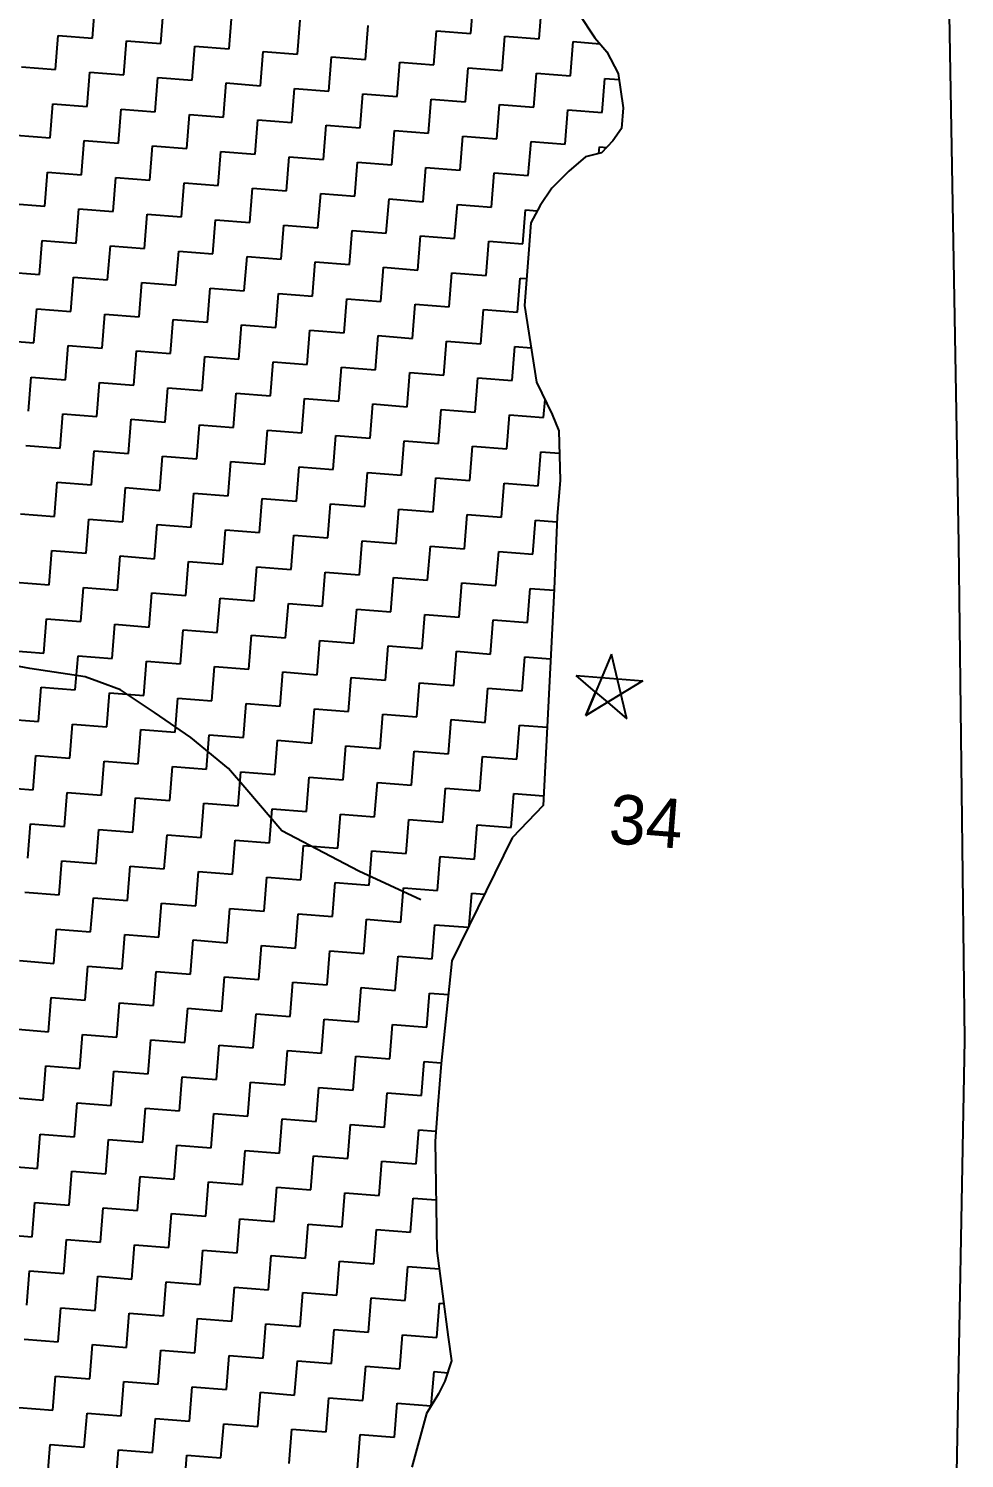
# Model space of a CAD drawing. Header units: metres. Extents: x 292752 to 294952, y 2098977 to 2102453.
# Drawn here: x 294755.1 to 294926.4, y 2100206 to 2100467.5 of the extents above; entities that cross this region are included whole.
import ezdxf

# ---------------------------------------------------------------- set-up
doc = ezdxf.new("R2010")
doc.units = ezdxf.units.M
for name, color, linetype in [('LINE_WATER', 4, 'Continuous'), ('POLY_HATCH', 12, 'Continuous'), ('TEXT_MAPIN', 7, 'Continuous'), ('V_BOUND_LINE', 7, 'Continuous')]:
    doc.layers.add(name, color=color, linetype=linetype)
doc.styles.add('TEXT_MAP', font='', dxfattribs={"height": 2.5})
doc.styles.get('TEXT_MAP').set_extended_font_data('Kruti Dev 050')

msp = doc.modelspace()

# ---------------------------------------------------------------- linework, layer by layer
for p, q in [((294861.77, 2100353.11), (294857.1, 2100341.85)), ((294864.61, 2100341.26), (294861.77, 2100353.11)), ((294855.35, 2100349.17), (294867.5, 2100348.22)), ((294858.88, 2100346.16), (294855.35, 2100349.17)), ((294867.5, 2100348.22), (294857.1, 2100341.85)), ((294857.1, 2100341.85), (294858.88, 2100346.16)), ((294857.1, 2100341.85), (294861.08, 2100344.28)), ((294858.88, 2100346.16), (294861.08, 2100344.28)), ((294861.08, 2100344.28), (294864.61, 2100341.26))]:
    msp.add_line(p, q)
at = {"layer": 'LINE_WATER'}
for p, q in [((294755.33, 2100350.46), (294748.82, 2100351.71)), ((294765.49, 2100348.92), (294755.33, 2100350.46)), ((294767.98, 2100347.99), (294765.49, 2100348.92)), ((294771.91, 2100346.58), (294767.98, 2100347.99)), ((294778.19, 2100342.42), (294771.91, 2100346.58)), ((294784.81, 2100337.86), (294778.19, 2100342.42)), ((294791.7, 2100332.18), (294784.81, 2100337.86)), ((294795.07, 2100328.24), (294791.7, 2100332.18)), ((294801.45, 2100320.77), (294795.07, 2100328.24)), ((294815.56, 2100313.41), (294801.45, 2100320.77)), ((294826.89, 2100308.12), (294815.56, 2100313.41))]:
    msp.add_line(p, q, dxfattribs=at)
at = {"layer": 'POLY_HATCH', "linetype": 'Continuous'}
for p, q in [((294766.8, 2100465.78), (294767.29, 2100472.03)), ((294836.04, 2100466.6), (294836.54, 2100472.85)), ((294848.54, 2100465.62), (294849.04, 2100471.87)), ((294779.3, 2100464.79), (294779.79, 2100471.04)), ((294791.8, 2100463.81), (294792.29, 2100470.06)), ((294804.3, 2100462.82), (294804.79, 2100469.07)), ((294816.8, 2100461.83), (294817.29, 2100468.08)), ((294829.3, 2100460.85), (294829.79, 2100467.1)), ((294829.79, 2100467.1), (294836.04, 2100466.6)), ((294760.05, 2100460.02), (294760.55, 2100466.27)), ((294760.55, 2100466.27), (294766.8, 2100465.78)), ((294772.55, 2100459.03), (294773.05, 2100465.29)), ((294773.05, 2100465.29), (294779.3, 2100464.79)), ((294785.05, 2100458.05), (294785.55, 2100464.3)), ((294785.55, 2100464.3), (294791.8, 2100463.81)), ((294841.8, 2100459.86), (294842.29, 2100466.11)), ((294842.29, 2100466.11), (294848.54, 2100465.62)), ((294854.3, 2100458.87), (294854.79, 2100465.12)), ((294854.79, 2100465.12), (294859.67, 2100464.74)), ((294797.55, 2100457.06), (294798.05, 2100463.31)), ((294798.05, 2100463.31), (294804.3, 2100462.82)), ((294810.06, 2100456.08), (294810.55, 2100462.33)), ((294810.55, 2100462.33), (294816.8, 2100461.83)), ((294753.8, 2100460.51), (294760.05, 2100460.02)), ((294765.81, 2100453.28), (294766.3, 2100459.53)), ((294766.3, 2100459.53), (294772.55, 2100459.03)), ((294822.56, 2100455.09), (294823.05, 2100461.34)), ((294823.05, 2100461.34), (294829.3, 2100460.85)), ((294835.06, 2100454.1), (294835.55, 2100460.35)), ((294835.55, 2100460.35), (294841.8, 2100459.86)), ((294847.56, 2100453.12), (294848.05, 2100459.37)), ((294848.05, 2100459.37), (294854.3, 2100458.87)), ((294778.31, 2100452.29), (294778.8, 2100458.54)), ((294778.8, 2100458.54), (294785.05, 2100458.05)), ((294790.81, 2100451.3), (294791.3, 2100457.56)), ((294791.3, 2100457.56), (294797.55, 2100457.06)), ((294803.31, 2100450.32), (294803.81, 2100456.57)), ((294803.81, 2100456.57), (294810.06, 2100456.08)), ((294860.06, 2100452.13), (294860.55, 2100458.38)), ((294860.55, 2100458.38), (294863.17, 2100458.17)), ((294759.07, 2100447.52), (294759.56, 2100453.77)), ((294759.56, 2100453.77), (294765.81, 2100453.28)), ((294815.81, 2100449.33), (294816.31, 2100455.58)), ((294816.31, 2100455.58), (294822.56, 2100455.09)), ((294828.31, 2100448.35), (294828.81, 2100454.6)), ((294828.81, 2100454.6), (294835.06, 2100454.1)), ((294840.81, 2100447.36), (294841.31, 2100453.61)), ((294841.31, 2100453.61), (294847.56, 2100453.12)), ((294771.57, 2100446.53), (294772.06, 2100452.78)), ((294772.06, 2100452.78), (294778.31, 2100452.29)), ((294784.07, 2100445.55), (294784.56, 2100451.8)), ((294784.56, 2100451.8), (294790.81, 2100451.3)), ((294853.31, 2100446.37), (294853.81, 2100452.62)), ((294853.81, 2100452.62), (294860.06, 2100452.13)), ((294796.57, 2100444.56), (294797.06, 2100450.81)), ((294797.06, 2100450.81), (294803.31, 2100450.32)), ((294809.07, 2100443.57), (294809.56, 2100449.82)), ((294809.56, 2100449.82), (294815.81, 2100449.33)), ((294821.57, 2100442.59), (294822.06, 2100448.84)), ((294822.06, 2100448.84), (294828.31, 2100448.35)), ((294752.82, 2100448.01), (294759.07, 2100447.52)), ((294764.82, 2100440.78), (294765.32, 2100447.03)), ((294765.32, 2100447.03), (294771.57, 2100446.53)), ((294777.32, 2100439.79), (294777.82, 2100446.04)), ((294777.82, 2100446.04), (294784.07, 2100445.55)), ((294834.07, 2100441.6), (294834.56, 2100447.85)), ((294834.56, 2100447.85), (294840.81, 2100447.36)), ((294846.57, 2100440.61), (294847.06, 2100446.87)), ((294847.06, 2100446.87), (294853.31, 2100446.37)), ((294859.47, 2100444.64), (294859.57, 2100445.88)), ((294859.57, 2100445.88), (294860.91, 2100445.77)), ((294789.82, 2100438.8), (294790.32, 2100445.05)), ((294790.32, 2100445.05), (294796.57, 2100444.56)), ((294802.33, 2100437.82), (294802.82, 2100444.07)), ((294802.82, 2100444.07), (294809.07, 2100443.57)), ((294814.83, 2100436.83), (294815.32, 2100443.08)), ((294815.32, 2100443.08), (294821.57, 2100442.59)), ((294758.08, 2100435.02), (294758.57, 2100441.27)), ((294758.57, 2100441.27), (294764.82, 2100440.78)), ((294827.33, 2100435.84), (294827.82, 2100442.09)), ((294827.82, 2100442.09), (294834.07, 2100441.6)), ((294839.83, 2100434.86), (294840.32, 2100441.11)), ((294840.32, 2100441.11), (294846.57, 2100440.61)), ((294770.58, 2100434.03), (294771.07, 2100440.28)), ((294771.07, 2100440.28), (294777.32, 2100439.79)), ((294783.08, 2100433.05), (294783.57, 2100439.3)), ((294783.57, 2100439.3), (294789.82, 2100438.8)), ((294795.58, 2100432.06), (294796.07, 2100438.31)), ((294796.07, 2100438.31), (294802.33, 2100437.82)), ((294751.83, 2100435.51), (294758.08, 2100435.02)), ((294808.08, 2100431.07), (294808.58, 2100437.32)), ((294808.58, 2100437.32), (294814.83, 2100436.83)), ((294820.58, 2100430.09), (294821.08, 2100436.34)), ((294821.08, 2100436.34), (294827.33, 2100435.84)), ((294833.08, 2100429.1), (294833.58, 2100435.35)), ((294833.58, 2100435.35), (294839.83, 2100434.86)), ((294763.84, 2100428.28), (294764.33, 2100434.53)), ((294764.33, 2100434.53), (294770.58, 2100434.03)), ((294776.34, 2100427.29), (294776.83, 2100433.54)), ((294776.83, 2100433.54), (294783.08, 2100433.05)), ((294845.58, 2100428.11), (294846.08, 2100434.36)), ((294846.08, 2100434.36), (294848.21, 2100434.2)), ((294788.84, 2100426.3), (294789.33, 2100432.55)), ((294789.33, 2100432.55), (294795.58, 2100432.06)), ((294801.34, 2100425.32), (294801.83, 2100431.57)), ((294801.83, 2100431.57), (294808.08, 2100431.07)), ((294813.84, 2100424.33), (294814.33, 2100430.58)), ((294814.33, 2100430.58), (294820.58, 2100430.09)), ((294757.09, 2100422.52), (294757.59, 2100428.77)), ((294757.59, 2100428.77), (294763.84, 2100428.28)), ((294769.59, 2100421.53), (294770.09, 2100427.78)), ((294770.09, 2100427.78), (294776.34, 2100427.29)), ((294826.34, 2100423.34), (294826.83, 2100429.59)), ((294826.83, 2100429.59), (294833.08, 2100429.1)), ((294838.84, 2100422.36), (294839.33, 2100428.61)), ((294839.33, 2100428.61), (294845.58, 2100428.11)), ((294782.09, 2100420.55), (294782.59, 2100426.8)), ((294782.59, 2100426.8), (294788.84, 2100426.3)), ((294794.6, 2100419.56), (294795.09, 2100425.81)), ((294795.09, 2100425.81), (294801.34, 2100425.32)), ((294807.1, 2100418.57), (294807.59, 2100424.82)), ((294807.59, 2100424.82), (294813.84, 2100424.33)), ((294750.84, 2100423.01), (294757.09, 2100422.52)), ((294819.6, 2100417.59), (294820.09, 2100423.84)), ((294820.09, 2100423.84), (294826.34, 2100423.34)), ((294832.1, 2100416.6), (294832.59, 2100422.85)), ((294832.59, 2100422.85), (294838.84, 2100422.36)), ((294762.85, 2100415.78), (294763.34, 2100422.03)), ((294763.34, 2100422.03), (294769.59, 2100421.53)), ((294775.35, 2100414.79), (294775.84, 2100421.04)), ((294775.84, 2100421.04), (294782.09, 2100420.55)), ((294787.85, 2100413.8), (294788.34, 2100420.05)), ((294788.34, 2100420.05), (294794.6, 2100419.56)), ((294844.6, 2100415.61), (294845.09, 2100421.86)), ((294845.09, 2100421.86), (294846.24, 2100421.77)), ((294800.35, 2100412.82), (294800.85, 2100419.07)), ((294800.85, 2100419.07), (294807.1, 2100418.57)), ((294812.85, 2100411.83), (294813.35, 2100418.08)), ((294813.35, 2100418.08), (294819.6, 2100417.59)), ((294825.35, 2100410.84), (294825.85, 2100417.09)), ((294825.85, 2100417.09), (294832.1, 2100416.6)), ((294756.11, 2100410.02), (294756.6, 2100416.27)), ((294756.6, 2100416.27), (294762.85, 2100415.78)), ((294768.61, 2100409.03), (294769.1, 2100415.28)), ((294769.1, 2100415.28), (294775.35, 2100414.79)), ((294781.11, 2100408.05), (294781.6, 2100414.3)), ((294781.6, 2100414.3), (294787.85, 2100413.8)), ((294837.85, 2100409.86), (294838.35, 2100416.11)), ((294838.35, 2100416.11), (294844.6, 2100415.61)), ((294793.61, 2100407.06), (294794.1, 2100413.31)), ((294794.1, 2100413.31), (294800.35, 2100412.82)), ((294806.11, 2100406.07), (294806.6, 2100412.32)), ((294806.6, 2100412.32), (294812.85, 2100411.83)), ((294749.86, 2100410.51), (294756.11, 2100410.02)), ((294761.86, 2100403.27), (294762.36, 2100409.53)), ((294762.36, 2100409.53), (294768.61, 2100409.03)), ((294818.61, 2100405.09), (294819.1, 2100411.34)), ((294819.1, 2100411.34), (294825.35, 2100410.84)), ((294831.11, 2100404.1), (294831.6, 2100410.35)), ((294831.6, 2100410.35), (294837.85, 2100409.86)), ((294843.61, 2100403.11), (294844.1, 2100409.36)), ((294844.1, 2100409.36), (294847.07, 2100409.13)), ((294774.36, 2100402.29), (294774.86, 2100408.54)), ((294774.86, 2100408.54), (294781.11, 2100408.05)), ((294786.86, 2100401.3), (294787.36, 2100407.55)), ((294787.36, 2100407.55), (294793.61, 2100407.06)), ((294799.37, 2100400.32), (294799.86, 2100406.57)), ((294799.86, 2100406.57), (294806.11, 2100406.07)), ((294811.87, 2100399.33), (294812.36, 2100405.58)), ((294812.36, 2100405.58), (294818.61, 2100405.09)), ((294824.37, 2100398.34), (294824.86, 2100404.59)), ((294824.86, 2100404.59), (294831.11, 2100404.1)), ((294755.12, 2100397.52), (294755.61, 2100403.77)), ((294755.61, 2100403.77), (294761.86, 2100403.27)), ((294767.62, 2100396.53), (294768.11, 2100402.78)), ((294768.11, 2100402.78), (294774.36, 2100402.29)), ((294780.12, 2100395.54), (294780.61, 2100401.79)), ((294780.61, 2100401.79), (294786.86, 2100401.3)), ((294836.87, 2100397.36), (294837.36, 2100403.61)), ((294837.36, 2100403.61), (294843.61, 2100403.11)), ((294792.62, 2100394.56), (294793.12, 2100400.81)), ((294793.12, 2100400.81), (294799.37, 2100400.32)), ((294805.12, 2100393.57), (294805.62, 2100399.82)), ((294805.62, 2100399.82), (294811.87, 2100399.33)), ((294817.62, 2100392.58), (294818.12, 2100398.84)), ((294818.12, 2100398.84), (294824.37, 2100398.34)), ((294849.37, 2100396.37), (294849.63, 2100399.64)), ((294760.88, 2100390.77), (294761.37, 2100397.02)), ((294761.37, 2100397.02), (294767.62, 2100396.53)), ((294773.38, 2100389.79), (294773.87, 2100396.04)), ((294773.87, 2100396.04), (294780.12, 2100395.54)), ((294830.12, 2100391.6), (294830.62, 2100397.85)), ((294830.62, 2100397.85), (294836.87, 2100397.36)), ((294842.62, 2100390.61), (294843.12, 2100396.86)), ((294843.12, 2100396.86), (294849.37, 2100396.37)), ((294785.88, 2100388.8), (294786.37, 2100395.05)), ((294786.37, 2100395.05), (294792.62, 2100394.56)), ((294798.38, 2100387.81), (294798.87, 2100394.06)), ((294798.87, 2100394.06), (294805.12, 2100393.57)), ((294754.63, 2100391.27), (294760.88, 2100390.77)), ((294810.88, 2100386.83), (294811.37, 2100393.08)), ((294811.37, 2100393.08), (294817.62, 2100392.58)), ((294823.38, 2100385.84), (294823.87, 2100392.09)), ((294823.87, 2100392.09), (294830.12, 2100391.6)), ((294835.88, 2100384.85), (294836.37, 2100391.11)), ((294836.37, 2100391.11), (294842.62, 2100390.61)), ((294766.63, 2100384.03), (294767.13, 2100390.28)), ((294767.13, 2100390.28), (294773.38, 2100389.79)), ((294779.13, 2100383.04), (294779.63, 2100389.29)), ((294779.63, 2100389.29), (294785.88, 2100388.8)), ((294791.64, 2100382.06), (294792.13, 2100388.31)), ((294792.13, 2100388.31), (294798.38, 2100387.81)), ((294848.38, 2100383.87), (294848.88, 2100390.12)), ((294848.88, 2100390.12), (294852.25, 2100389.85)), ((294804.14, 2100381.07), (294804.63, 2100387.32)), ((294804.63, 2100387.32), (294810.88, 2100386.83)), ((294816.64, 2100380.08), (294817.13, 2100386.33)), ((294817.13, 2100386.33), (294823.38, 2100385.84)), ((294759.89, 2100378.27), (294760.38, 2100384.52)), ((294760.38, 2100384.52), (294766.63, 2100384.03)), ((294772.39, 2100377.29), (294772.88, 2100383.54)), ((294772.88, 2100383.54), (294779.13, 2100383.04)), ((294829.14, 2100379.1), (294829.63, 2100385.35)), ((294829.63, 2100385.35), (294835.88, 2100384.85)), ((294841.64, 2100378.11), (294842.13, 2100384.36)), ((294842.13, 2100384.36), (294848.38, 2100383.87)), ((294784.89, 2100376.3), (294785.39, 2100382.55)), ((294785.39, 2100382.55), (294791.64, 2100382.06)), ((294797.39, 2100375.31), (294797.89, 2100381.56)), ((294797.89, 2100381.56), (294804.14, 2100381.07)), ((294809.89, 2100374.33), (294810.39, 2100380.58)), ((294810.39, 2100380.58), (294816.64, 2100380.08)), ((294753.64, 2100378.77), (294759.89, 2100378.27)), ((294765.65, 2100371.53), (294766.14, 2100377.78)), ((294766.14, 2100377.78), (294772.39, 2100377.29)), ((294822.39, 2100373.34), (294822.89, 2100379.59)), ((294822.89, 2100379.59), (294829.14, 2100379.1)), ((294834.89, 2100372.35), (294835.39, 2100378.6)), ((294835.39, 2100378.6), (294841.64, 2100378.11)), ((294778.15, 2100370.54), (294778.64, 2100376.79)), ((294778.64, 2100376.79), (294784.89, 2100376.3)), ((294790.65, 2100369.56), (294791.14, 2100375.81)), ((294791.14, 2100375.81), (294797.39, 2100375.31)), ((294847.4, 2100371.37), (294847.89, 2100377.62)), ((294847.89, 2100377.62), (294851.81, 2100377.31)), ((294803.15, 2100368.57), (294803.64, 2100374.82)), ((294803.64, 2100374.82), (294809.89, 2100374.33)), ((294815.65, 2100367.58), (294816.14, 2100373.83)), ((294816.14, 2100373.83), (294822.39, 2100373.34)), ((294828.15, 2100366.6), (294828.64, 2100372.85)), ((294828.64, 2100372.85), (294834.89, 2100372.35)), ((294758.9, 2100365.77), (294759.4, 2100372.02)), ((294759.4, 2100372.02), (294765.65, 2100371.53)), ((294771.4, 2100364.79), (294771.9, 2100371.04)), ((294771.9, 2100371.04), (294778.15, 2100370.54)), ((294783.91, 2100363.8), (294784.4, 2100370.05)), ((294784.4, 2100370.05), (294790.65, 2100369.56)), ((294840.65, 2100365.61), (294841.15, 2100371.86)), ((294841.15, 2100371.86), (294847.4, 2100371.37)), ((294796.41, 2100362.81), (294796.9, 2100369.06)), ((294796.9, 2100369.06), (294803.15, 2100368.57)), ((294808.91, 2100361.83), (294809.4, 2100368.08)), ((294809.4, 2100368.08), (294815.65, 2100367.58)), ((294752.65, 2100366.27), (294758.9, 2100365.77)), ((294764.66, 2100359.03), (294765.15, 2100365.28)), ((294765.15, 2100365.28), (294771.4, 2100364.79)), ((294821.41, 2100360.84), (294821.9, 2100367.09)), ((294821.9, 2100367.09), (294828.15, 2100366.6)), ((294833.91, 2100359.85), (294834.4, 2100366.1)), ((294834.4, 2100366.1), (294840.65, 2100365.61)), ((294846.41, 2100358.87), (294846.9, 2100365.12)), ((294846.9, 2100365.12), (294851.27, 2100364.77)), ((294777.16, 2100358.04), (294777.65, 2100364.29)), ((294777.65, 2100364.29), (294783.91, 2100363.8)), ((294789.66, 2100357.06), (294790.16, 2100363.31)), ((294790.16, 2100363.31), (294796.41, 2100362.81)), ((294802.16, 2100356.07), (294802.66, 2100362.32)), ((294802.66, 2100362.32), (294808.91, 2100361.83)), ((294757.92, 2100353.27), (294758.41, 2100359.52)), ((294758.41, 2100359.52), (294764.66, 2100359.03)), ((294814.66, 2100355.08), (294815.16, 2100361.33)), ((294815.16, 2100361.33), (294821.41, 2100360.84)), ((294827.16, 2100354.1), (294827.66, 2100360.35)), ((294827.66, 2100360.35), (294833.91, 2100359.85)), ((294770.42, 2100352.29), (294770.91, 2100358.54)), ((294770.91, 2100358.54), (294777.16, 2100358.04)), ((294782.92, 2100351.3), (294783.41, 2100357.55)), ((294783.41, 2100357.55), (294789.66, 2100357.06)), ((294839.67, 2100353.11), (294840.16, 2100359.36)), ((294840.16, 2100359.36), (294846.41, 2100358.87)), ((294795.42, 2100350.31), (294795.91, 2100356.56)), ((294795.91, 2100356.56), (294802.16, 2100356.07)), ((294807.92, 2100349.33), (294808.41, 2100355.58)), ((294808.41, 2100355.58), (294814.66, 2100355.08)), ((294820.42, 2100348.34), (294820.91, 2100354.59)), ((294820.91, 2100354.59), (294827.16, 2100354.1)), ((294751.67, 2100353.77), (294757.92, 2100353.27)), ((294763.67, 2100346.53), (294764.17, 2100352.78)), ((294764.17, 2100352.78), (294770.42, 2100352.29)), ((294776.18, 2100345.54), (294776.67, 2100351.79)), ((294776.67, 2100351.79), (294782.92, 2100351.3)), ((294832.92, 2100347.35), (294833.41, 2100353.6)), ((294833.41, 2100353.6), (294839.67, 2100353.11)), ((294845.42, 2100346.37), (294845.92, 2100352.62)), ((294845.92, 2100352.62), (294850.64, 2100352.24)), ((294788.68, 2100344.56), (294789.17, 2100350.81)), ((294789.17, 2100350.81), (294795.42, 2100350.31)), ((294801.18, 2100343.57), (294801.67, 2100349.82)), ((294801.67, 2100349.82), (294807.92, 2100349.33)), ((294756.93, 2100340.77), (294757.42, 2100347.02)), ((294757.42, 2100347.02), (294763.67, 2100346.53)), ((294813.68, 2100342.58), (294814.17, 2100348.83)), ((294814.17, 2100348.83), (294820.42, 2100348.34)), ((294826.18, 2100341.6), (294826.67, 2100347.85)), ((294826.67, 2100347.85), (294832.92, 2100347.35)), ((294838.68, 2100340.61), (294839.17, 2100346.86)), ((294839.17, 2100346.86), (294845.42, 2100346.37)), ((294769.43, 2100339.78), (294769.92, 2100346.03)), ((294769.92, 2100346.03), (294776.18, 2100345.54)), ((294781.93, 2100338.8), (294782.43, 2100345.05)), ((294782.43, 2100345.05), (294788.68, 2100344.56)), ((294794.43, 2100337.81), (294794.93, 2100344.06)), ((294794.93, 2100344.06), (294801.18, 2100343.57)), ((294750.68, 2100341.26), (294756.93, 2100340.77)), ((294806.93, 2100336.82), (294807.43, 2100343.08)), ((294807.43, 2100343.08), (294813.68, 2100342.58)), ((294819.43, 2100335.84), (294819.93, 2100342.09)), ((294819.93, 2100342.09), (294826.18, 2100341.6)), ((294831.94, 2100334.85), (294832.43, 2100341.1)), ((294832.43, 2100341.1), (294838.68, 2100340.61)), ((294762.69, 2100334.03), (294763.18, 2100340.28)), ((294763.18, 2100340.28), (294769.43, 2100339.78)), ((294775.19, 2100333.04), (294775.68, 2100339.29)), ((294775.68, 2100339.29), (294781.93, 2100338.8)), ((294844.44, 2100333.87), (294844.93, 2100340.12)), ((294844.93, 2100340.12), (294850, 2100339.72)), ((294787.69, 2100332.05), (294788.18, 2100338.3)), ((294788.18, 2100338.3), (294794.43, 2100337.81)), ((294800.19, 2100331.07), (294800.68, 2100337.32)), ((294800.68, 2100337.32), (294806.93, 2100336.82)), ((294812.69, 2100330.08), (294813.18, 2100336.33)), ((294813.18, 2100336.33), (294819.43, 2100335.84)), ((294755.94, 2100328.27), (294756.44, 2100334.52)), ((294756.44, 2100334.52), (294762.69, 2100334.03)), ((294768.44, 2100327.28), (294768.94, 2100333.53)), ((294768.94, 2100333.53), (294775.19, 2100333.04)), ((294825.19, 2100329.09), (294825.68, 2100335.34)), ((294825.68, 2100335.34), (294831.94, 2100334.85)), ((294837.69, 2100328.11), (294838.19, 2100334.36)), ((294838.19, 2100334.36), (294844.44, 2100333.87)), ((294780.95, 2100326.3), (294781.44, 2100332.55)), ((294781.44, 2100332.55), (294787.69, 2100332.05)), ((294793.45, 2100325.31), (294793.94, 2100331.56)), ((294793.94, 2100331.56), (294800.19, 2100331.07)), ((294749.69, 2100328.76), (294755.94, 2100328.27)), ((294805.95, 2100324.32), (294806.44, 2100330.57)), ((294806.44, 2100330.57), (294812.69, 2100330.08)), ((294818.45, 2100323.34), (294818.94, 2100329.59)), ((294818.94, 2100329.59), (294825.19, 2100329.09)), ((294830.95, 2100322.35), (294831.44, 2100328.6)), ((294831.44, 2100328.6), (294837.69, 2100328.11)), ((294761.7, 2100321.53), (294762.19, 2100327.78)), ((294762.19, 2100327.78), (294768.44, 2100327.28)), ((294774.2, 2100320.54), (294774.7, 2100326.79)), ((294774.7, 2100326.79), (294780.95, 2100326.3)), ((294786.7, 2100319.55), (294787.2, 2100325.8)), ((294787.2, 2100325.8), (294793.45, 2100325.31)), ((294843.45, 2100321.36), (294843.94, 2100327.61)), ((294843.94, 2100327.61), (294849.37, 2100327.19)), ((294799.2, 2100318.57), (294799.7, 2100324.82)), ((294799.7, 2100324.82), (294805.95, 2100324.32)), ((294811.7, 2100317.58), (294812.2, 2100323.83)), ((294812.2, 2100323.83), (294818.45, 2100323.34)), ((294824.2, 2100316.59), (294824.7, 2100322.84)), ((294824.7, 2100322.84), (294830.95, 2100322.35)), ((294754.96, 2100315.77), (294755.45, 2100322.02)), ((294755.45, 2100322.02), (294761.7, 2100321.53)), ((294767.46, 2100314.78), (294767.95, 2100321.03)), ((294767.95, 2100321.03), (294774.2, 2100320.54)), ((294836.71, 2100315.61), (294837.2, 2100321.86)), ((294837.2, 2100321.86), (294843.45, 2100321.36)), ((294779.96, 2100313.8), (294780.45, 2100320.05)), ((294780.45, 2100320.05), (294786.7, 2100319.55)), ((294792.46, 2100312.81), (294792.95, 2100319.06)), ((294792.95, 2100319.06), (294799.2, 2100318.57)), ((294804.96, 2100311.82), (294805.45, 2100318.07)), ((294805.45, 2100318.07), (294811.7, 2100317.58)), ((294760.71, 2100309.03), (294761.21, 2100315.28)), ((294761.21, 2100315.28), (294767.46, 2100314.78)), ((294817.46, 2100310.84), (294817.95, 2100317.09)), ((294817.95, 2100317.09), (294824.2, 2100316.59)), ((294829.96, 2100309.85), (294830.46, 2100316.1)), ((294830.46, 2100316.1), (294836.71, 2100315.61)), ((294773.22, 2100308.04), (294773.71, 2100314.29)), ((294773.71, 2100314.29), (294779.96, 2100313.8)), ((294785.72, 2100307.05), (294786.21, 2100313.3)), ((294786.21, 2100313.3), (294792.46, 2100312.81)), ((294798.22, 2100306.07), (294798.71, 2100312.32)), ((294798.71, 2100312.32), (294804.96, 2100311.82)), ((294810.72, 2100305.08), (294811.21, 2100311.33)), ((294811.21, 2100311.33), (294817.46, 2100310.84)), ((294823.22, 2100304.09), (294823.71, 2100310.34)), ((294823.71, 2100310.34), (294829.96, 2100309.85)), ((294754.46, 2100309.52), (294760.71, 2100309.03)), ((294766.47, 2100302.28), (294766.97, 2100308.53)), ((294766.97, 2100308.53), (294773.22, 2100308.04)), ((294778.97, 2100301.3), (294779.47, 2100307.55)), ((294779.47, 2100307.55), (294785.72, 2100307.05)), ((294835.74, 2100303.43), (294836.21, 2100309.36)), ((294836.21, 2100309.36), (294838.56, 2100309.17)), ((294791.47, 2100300.31), (294791.97, 2100306.56)), ((294791.97, 2100306.56), (294798.22, 2100306.07)), ((294803.97, 2100299.32), (294804.47, 2100305.57)), ((294804.47, 2100305.57), (294810.72, 2100305.08)), ((294816.47, 2100298.34), (294816.97, 2100304.59)), ((294816.97, 2100304.59), (294823.22, 2100304.09)), ((294759.73, 2100296.53), (294760.22, 2100302.78)), ((294760.22, 2100302.78), (294766.47, 2100302.28)), ((294828.98, 2100297.35), (294829.47, 2100303.6)), ((294829.47, 2100303.6), (294835.59, 2100303.12)), ((294772.23, 2100295.54), (294772.72, 2100301.79)), ((294772.72, 2100301.79), (294778.97, 2100301.3)), ((294784.73, 2100294.55), (294785.22, 2100300.8)), ((294785.22, 2100300.8), (294791.47, 2100300.31)), ((294797.23, 2100293.57), (294797.72, 2100299.82)), ((294797.72, 2100299.82), (294803.97, 2100299.32)), ((294753.48, 2100297.02), (294759.73, 2100296.53)), ((294809.73, 2100292.58), (294810.22, 2100298.83)), ((294810.22, 2100298.83), (294816.47, 2100298.34)), ((294822.23, 2100291.59), (294822.73, 2100297.84)), ((294822.73, 2100297.84), (294828.98, 2100297.35)), ((294765.49, 2100289.78), (294765.98, 2100296.03)), ((294765.98, 2100296.03), (294772.23, 2100295.54)), ((294777.99, 2100288.79), (294778.48, 2100295.05)), ((294778.48, 2100295.05), (294784.73, 2100294.55)), ((294790.49, 2100287.81), (294790.98, 2100294.06)), ((294790.98, 2100294.06), (294797.23, 2100293.57)), ((294802.99, 2100286.82), (294803.48, 2100293.07)), ((294803.48, 2100293.07), (294809.73, 2100292.58)), ((294815.49, 2100285.84), (294815.98, 2100292.09)), ((294815.98, 2100292.09), (294822.23, 2100291.59)), ((294758.74, 2100284.02), (294759.23, 2100290.27)), ((294759.23, 2100290.27), (294765.49, 2100289.78)), ((294771.24, 2100283.04), (294771.74, 2100289.29)), ((294771.74, 2100289.29), (294777.99, 2100288.79)), ((294827.99, 2100284.85), (294828.48, 2100291.1)), ((294828.48, 2100291.1), (294831.94, 2100290.83)), ((294783.74, 2100282.05), (294784.24, 2100288.3)), ((294784.24, 2100288.3), (294790.49, 2100287.81)), ((294796.24, 2100281.06), (294796.74, 2100287.32)), ((294796.74, 2100287.32), (294802.99, 2100286.82)), ((294808.74, 2100280.08), (294809.24, 2100286.33)), ((294809.24, 2100286.33), (294815.49, 2100285.84)), ((294752.49, 2100284.52), (294758.74, 2100284.02)), ((294764.5, 2100277.28), (294764.99, 2100283.53)), ((294764.99, 2100283.53), (294771.24, 2100283.04)), ((294821.25, 2100279.09), (294821.74, 2100285.34)), ((294821.74, 2100285.34), (294827.99, 2100284.85)), ((294777, 2100276.29), (294777.49, 2100282.54)), ((294777.49, 2100282.54), (294783.74, 2100282.05)), ((294789.5, 2100275.31), (294789.99, 2100281.56)), ((294789.99, 2100281.56), (294796.24, 2100281.06)), ((294802, 2100274.32), (294802.49, 2100280.57)), ((294802.49, 2100280.57), (294808.74, 2100280.08)), ((294814.5, 2100273.33), (294814.99, 2100279.58)), ((294814.99, 2100279.58), (294821.25, 2100279.09)), ((294827, 2100272.35), (294827.5, 2100278.6)), ((294827.5, 2100278.6), (294830.65, 2100278.35)), ((294757.76, 2100271.52), (294758.25, 2100277.77)), ((294758.25, 2100277.77), (294764.5, 2100277.28)), ((294770.26, 2100270.54), (294770.75, 2100276.79)), ((294770.75, 2100276.79), (294777, 2100276.29)), ((294782.76, 2100269.55), (294783.25, 2100275.8)), ((294783.25, 2100275.8), (294789.5, 2100275.31)), ((294795.26, 2100268.56), (294795.75, 2100274.81)), ((294795.75, 2100274.81), (294802, 2100274.32)), ((294807.76, 2100267.58), (294808.25, 2100273.83)), ((294808.25, 2100273.83), (294814.5, 2100273.33)), ((294751.5, 2100272.02), (294757.76, 2100271.52)), ((294763.51, 2100264.78), (294764.01, 2100271.03)), ((294764.01, 2100271.03), (294770.26, 2100270.54)), ((294820.26, 2100266.59), (294820.75, 2100272.84)), ((294820.75, 2100272.84), (294827, 2100272.35)), ((294776.01, 2100263.79), (294776.51, 2100270.04)), ((294776.51, 2100270.04), (294782.76, 2100269.55)), ((294788.51, 2100262.81), (294789.01, 2100269.06)), ((294789.01, 2100269.06), (294795.26, 2100268.56)), ((294801.01, 2100261.82), (294801.51, 2100268.07)), ((294801.51, 2100268.07), (294807.76, 2100267.58)), ((294756.77, 2100259.02), (294757.26, 2100265.27)), ((294757.26, 2100265.27), (294763.51, 2100264.78)), ((294813.52, 2100260.83), (294814.01, 2100267.08)), ((294814.01, 2100267.08), (294820.26, 2100266.59)), ((294826.02, 2100259.85), (294826.51, 2100266.1)), ((294826.51, 2100266.1), (294829.66, 2100265.85)), ((294769.27, 2100258.04), (294769.76, 2100264.29)), ((294769.76, 2100264.29), (294776.01, 2100263.79)), ((294781.77, 2100257.05), (294782.26, 2100263.3)), ((294782.26, 2100263.3), (294788.51, 2100262.81)), ((294794.27, 2100256.06), (294794.76, 2100262.31)), ((294794.76, 2100262.31), (294801.01, 2100261.82)), ((294806.77, 2100255.08), (294807.26, 2100261.33)), ((294807.26, 2100261.33), (294813.52, 2100260.83)), ((294819.27, 2100254.09), (294819.77, 2100260.34)), ((294819.77, 2100260.34), (294826.02, 2100259.85)), ((294750.52, 2100259.52), (294756.77, 2100259.02)), ((294762.53, 2100252.28), (294763.02, 2100258.53)), ((294763.02, 2100258.53), (294769.27, 2100258.04)), ((294775.03, 2100251.29), (294775.52, 2100257.54)), ((294775.52, 2100257.54), (294781.77, 2100257.05)), ((294787.53, 2100250.31), (294788.02, 2100256.56)), ((294788.02, 2100256.56), (294794.27, 2100256.06)), ((294800.03, 2100249.32), (294800.52, 2100255.57)), ((294800.52, 2100255.57), (294806.77, 2100255.08)), ((294755.78, 2100246.52), (294756.28, 2100252.77)), ((294756.28, 2100252.77), (294762.53, 2100252.28)), ((294812.53, 2100248.33), (294813.02, 2100254.58)), ((294813.02, 2100254.58), (294819.27, 2100254.09)), ((294825.03, 2100247.35), (294825.52, 2100253.6)), ((294825.52, 2100253.6), (294829.69, 2100253.27)), ((294768.28, 2100245.54), (294768.78, 2100251.79)), ((294768.78, 2100251.79), (294775.03, 2100251.29)), ((294780.78, 2100244.55), (294781.28, 2100250.8)), ((294781.28, 2100250.8), (294787.53, 2100250.31)), ((294793.28, 2100243.56), (294793.78, 2100249.81)), ((294793.78, 2100249.81), (294800.03, 2100249.32)), ((294749.53, 2100247.02), (294755.78, 2100246.52)), ((294805.78, 2100242.58), (294806.28, 2100248.83)), ((294806.28, 2100248.83), (294812.53, 2100248.33)), ((294818.29, 2100241.59), (294818.78, 2100247.84)), ((294818.78, 2100247.84), (294825.03, 2100247.35)), ((294761.54, 2100239.78), (294762.03, 2100246.03)), ((294762.03, 2100246.03), (294768.28, 2100245.54)), ((294774.04, 2100238.79), (294774.53, 2100245.04)), ((294774.53, 2100245.04), (294780.78, 2100244.55)), ((294786.54, 2100237.81), (294787.03, 2100244.06)), ((294787.03, 2100244.06), (294793.28, 2100243.56)), ((294799.04, 2100236.82), (294799.53, 2100243.07)), ((294799.53, 2100243.07), (294805.78, 2100242.58)), ((294811.54, 2100235.83), (294812.04, 2100242.08)), ((294812.04, 2100242.08), (294818.29, 2100241.59)), ((294754.8, 2100234.02), (294755.29, 2100240.27)), ((294755.29, 2100240.27), (294761.54, 2100239.78)), ((294767.3, 2100233.03), (294767.79, 2100239.29)), ((294767.79, 2100239.29), (294774.04, 2100238.79)), ((294824.04, 2100234.85), (294824.54, 2100241.1)), ((294824.54, 2100241.1), (294830.28, 2100240.64)), ((294779.8, 2100232.05), (294780.29, 2100238.3)), ((294780.29, 2100238.3), (294786.54, 2100237.81)), ((294792.3, 2100231.06), (294792.79, 2100237.31)), ((294792.79, 2100237.31), (294799.04, 2100236.82)), ((294804.8, 2100230.08), (294805.29, 2100236.33)), ((294805.29, 2100236.33), (294811.54, 2100235.83)), ((294817.3, 2100229.09), (294817.79, 2100235.34)), ((294817.79, 2100235.34), (294824.04, 2100234.85)), ((294829.8, 2100228.1), (294830.29, 2100234.35)), ((294830.29, 2100234.35), (294831.12, 2100234.29)), ((294760.55, 2100227.28), (294761.05, 2100233.53)), ((294761.05, 2100233.53), (294767.3, 2100233.03)), ((294773.05, 2100226.29), (294773.55, 2100232.54)), ((294773.55, 2100232.54), (294779.8, 2100232.05)), ((294785.55, 2100225.3), (294786.05, 2100231.55)), ((294786.05, 2100231.55), (294792.3, 2100231.06)), ((294798.05, 2100224.32), (294798.55, 2100230.57)), ((294798.55, 2100230.57), (294804.8, 2100230.08)), ((294810.56, 2100223.33), (294811.05, 2100229.58)), ((294811.05, 2100229.58), (294817.3, 2100229.09)), ((294754.3, 2100227.77), (294760.55, 2100227.28)), ((294766.31, 2100220.53), (294766.8, 2100226.78)), ((294766.8, 2100226.78), (294773.05, 2100226.29)), ((294823.06, 2100222.34), (294823.55, 2100228.6)), ((294823.55, 2100228.6), (294829.8, 2100228.1)), ((294778.81, 2100219.55), (294779.3, 2100225.8)), ((294779.3, 2100225.8), (294785.55, 2100225.3)), ((294791.31, 2100218.56), (294791.8, 2100224.81)), ((294791.8, 2100224.81), (294798.05, 2100224.32)), ((294803.81, 2100217.57), (294804.31, 2100223.82)), ((294804.31, 2100223.82), (294810.56, 2100223.33)), ((294759.57, 2100214.78), (294760.06, 2100221.03)), ((294760.06, 2100221.03), (294766.31, 2100220.53)), ((294816.31, 2100216.59), (294816.81, 2100222.84)), ((294816.81, 2100222.84), (294823.06, 2100222.34)), ((294828.81, 2100215.6), (294829.31, 2100221.85)), ((294829.31, 2100221.85), (294831.81, 2100221.65)), ((294772.07, 2100213.79), (294772.56, 2100220.04)), ((294772.56, 2100220.04), (294778.81, 2100219.55)), ((294784.57, 2100212.8), (294785.06, 2100219.05)), ((294785.06, 2100219.05), (294791.31, 2100218.56)), ((294797.07, 2100211.82), (294797.56, 2100218.07)), ((294797.56, 2100218.07), (294803.81, 2100217.57)), ((294809.57, 2100210.83), (294810.06, 2100217.08)), ((294810.06, 2100217.08), (294816.31, 2100216.59)), ((294822.07, 2100209.84), (294822.56, 2100216.09)), ((294822.56, 2100216.09), (294828.81, 2100215.6)), ((294753.32, 2100215.27), (294759.57, 2100214.78)), ((294765.32, 2100208.03), (294765.82, 2100214.28)), ((294765.82, 2100214.28), (294772.07, 2100213.79)), ((294777.82, 2100207.05), (294778.32, 2100213.3)), ((294778.32, 2100213.3), (294784.57, 2100212.8)), ((294790.32, 2100206.06), (294790.82, 2100212.31)), ((294790.82, 2100212.31), (294797.07, 2100211.82)), ((294802.83, 2100205.07), (294803.32, 2100211.32)), ((294803.32, 2100211.32), (294809.57, 2100210.83)), ((294815.33, 2100204.09), (294815.82, 2100210.34)), ((294815.82, 2100210.34), (294822.07, 2100209.84)), ((294758.58, 2100202.28), (294759.07, 2100208.53)), ((294759.07, 2100208.53), (294765.32, 2100208.03)), ((294771.08, 2100201.29), (294771.57, 2100207.54)), ((294771.57, 2100207.54), (294777.82, 2100207.05)), ((294783.58, 2100200.3), (294784.07, 2100206.55)), ((294784.07, 2100206.55), (294790.32, 2100206.06))]:
    msp.add_line(p, q, dxfattribs=at)
at = {"layer": 'POLY_HATCH'}
for p, q in [((294855.78, 2100470.32), (294858.76, 2100465.8)), ((294858.76, 2100465.8), (294860.94, 2100463.25)), ((294860.94, 2100463.25), (294863.01, 2100459.27)), ((294863.01, 2100459.27), (294863.94, 2100453.01)), ((294863.94, 2100453.01), (294863.64, 2100449.23)), ((294863.64, 2100449.23), (294862.04, 2100446.97)), ((294862.04, 2100446.97), (294859.96, 2100444.76)), ((294857.04, 2100444.04), (294853.98, 2100441.42)), ((294859.96, 2100444.76), (294857.04, 2100444.04)), ((294853.98, 2100441.42), (294850.88, 2100438.33)), ((294850.88, 2100438.33), (294848.72, 2100435.17)), ((294848.72, 2100435.17), (294847.04, 2100431.97)), ((294847.04, 2100431.97), (294846.59, 2100426.29)), ((294846.59, 2100426.29), (294845.85, 2100416.83)), ((294845.85, 2100416.83), (294848.08, 2100402.85)), ((294848.08, 2100402.85), (294850.94, 2100396.91)), ((294850.94, 2100396.91), (294852.14, 2100393.96)), ((294852.14, 2100393.96), (294852.38, 2100384.9)), ((294852.38, 2100384.9), (294851.85, 2100378.27)), ((294851.85, 2100378.27), (294851.28, 2100364.99)), ((294851.28, 2100364.99), (294849.28, 2100325.4)), ((294849.28, 2100325.4), (294843.61, 2100319.48)), ((294843.61, 2100319.48), (294832.57, 2100296.96)), ((294832.57, 2100296.96), (294830.63, 2100278.23)), ((294830.63, 2100278.23), (294830.04, 2100270.66)), ((294830.04, 2100270.66), (294829.51, 2100264.03)), ((294829.51, 2100264.03), (294829.84, 2100244.01)), ((294829.84, 2100244.01), (294831.92, 2100228.14)), ((294831.92, 2100228.14), (294832.53, 2100223.81)), ((294832.53, 2100223.81), (294831.29, 2100220.1)), ((294831.29, 2100220.1), (294830.15, 2100217.81)), ((294830.15, 2100217.81), (294827.96, 2100214.17)), ((294827.96, 2100214.17), (294825.28, 2100204.38))]:
    msp.add_line(p, q, dxfattribs=at)
at = {"layer": 'V_BOUND_LINE'}
for p, q in [((294923.46, 2100477.54), (294925.29, 2100373.26)), ((294925.29, 2100373.26), (294926.37, 2100282.52)), ((294926.37, 2100282.52), (294924.83, 2100199.27))]:
    msp.add_line(p, q, dxfattribs=at)

# ---------------------------------------------------------------- texts
at = {"layer": 'TEXT_MAPIN', "style": 'TEXT_MAP'}
msp.add_text('34', height=9.029, rotation=355.4876, dxfattribs=at).set_placement((294861.1, 2100318.54))

doc.saveas('drawing.dxf')
